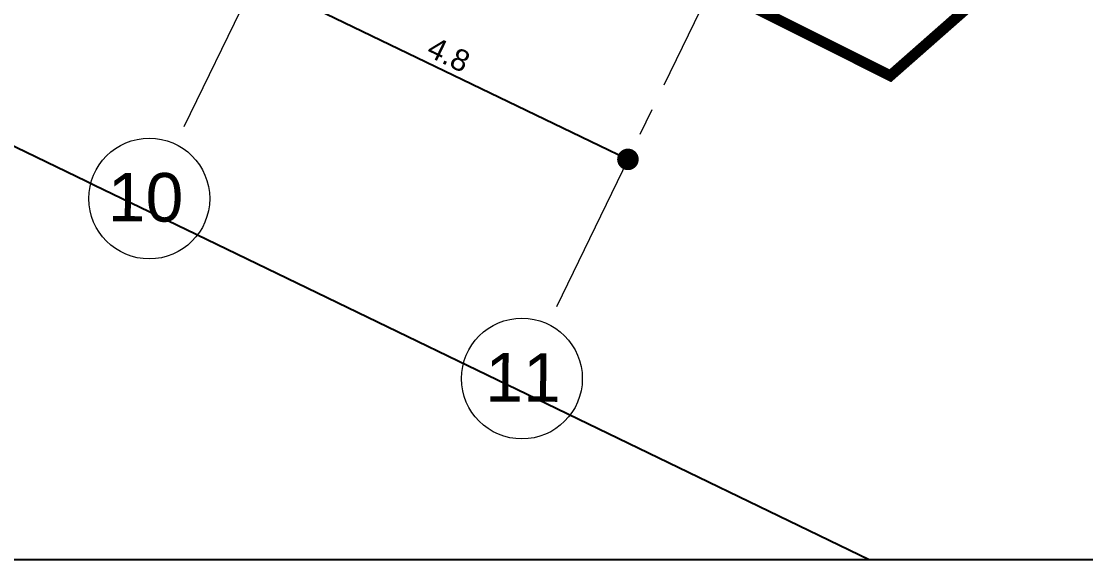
# Model space of a CAD drawing. Header units: metres. Extents: x -466 to 1322, y -1072 to 50.
# Drawn here: x 440.78 to 453.12, y -449.3 to -443.05 of the extents above; entities that cross this region are included whole.
import ezdxf

# ---------------------------------------------------------------- set-up
doc = ezdxf.new("R2010")
doc.units = ezdxf.units.M
doc.set_wipeout_variables(frame=1)
doc.linetypes.add('CENTER2', pattern=[28.575, 19.05, -3.175, 3.175, -3.175])
doc.linetypes.add('OCULTA2', pattern=[0.3, 0.2, -0.1])
for name, color, linetype, lineweight in [('A - TXT 100 -1', 2, 'Continuous', 0), ('A-COTAS', 41, 'Continuous', 0), ('A-EJES', 61, 'CENTER2', 0)]:
    doc.layers.add(name, color=color, linetype=linetype, lineweight=lineweight)
doc.layers.add('AKU_Poligono', color=1, linetype='Continuous')
doc.layers.add('Poligono Fisico', color=3, linetype='Continuous')
doc.layers.add('Hatch escaleras', color=7, linetype='Continuous', lineweight=0, true_color=0x78372d)
doc.styles.get("Standard").update_dxf_attribs({"font": 'arial.ttf'})
doc.styles.add('Style-Arial', font='arial.ttf')
doc.dimstyles.new('ISO-25', dxfattribs={"dimscale": 0.1, "dimtxt": 2.5, "dimasz": 2.5, "dimexe": 1.25, "dimexo": 0.625, "dimtad": 1, "dimdsep": 46, "dimtxsty": 'Standard', "dimblk": 'DOT', "dimcen": 2.5, "dimadec": 0, "dimazin": 0, "dimtfac": 1, "dimtmove": 0, "dimatfit": 3, "dimfxl": 1, "dimarcsym": 0})

# ---------------------------------------------------------------- blocks, each defined once
blk = doc.blocks.new('_Dot')
at = {"color": 0, "linetype": 'ByBlock', "lineweight": -2}
blk.add_line((-0.5, 0), (-1, 0), dxfattribs=at)
at = {"color": 0, "linetype": 'ByBlock', "const_width": 0.5}
blk.add_lwpolyline([(-0.25, 0, 1), (0.25, 0, 1)], format="xyb", close=True, dxfattribs=at)
blk = doc.blocks.new('*D121')
at = {"layer": 'A-COTAS', "color": 0, "lineweight": -2, "transparency": 16777216}
for p, q in [((443.519, -442.508), (443.546, -442.451)), ((443.717, -442.673), (447.588, -444.544)), ((447.838, -444.602), (447.867, -444.541))]:
    blk.add_line(p, q, dxfattribs=at)
at = {"layer": 'Defpoints', "color": 0, "transparency": 16777216}
for p in [(443.491, -442.564), (447.81, -444.658), (447.813, -444.653)]:
    blk.add_point(p, dxfattribs=at)
at = {"layer": 'A-COTAS', "color": 0, "lineweight": -2, "transparency": 16777216, "xscale": 0.25, "yscale": 0.25, "zscale": 0.25}
for p, rotation in [((443.491, -442.564), 154.1983439835458), ((447.813, -444.653), 334.1983439835457)]:
    blk.add_blockref('_Dot', p, dxfattribs=dict(at, rotation=rotation))
at = {"layer": 'A-COTAS', "color": 0, "transparency": 16777216, "insert": (445.735, -443.437), "char_height": 0.25, "attachment_point": 5, "rotation": 334.1983}
blk.add_mtext('4.8', dxfattribs=at)

msp = doc.modelspace()

# ---------------------------------------------------------------- linework, layer by layer
at = {"layer": 'Poligono Fisico', "color": 5, "linetype": 'OCULTA2', "const_width": 0.125}
msp.add_lwpolyline([(450.856, -443.682), (409.06, -422.714), (450.464, -391.853), (465.813, -430.501)], close=True, dxfattribs=at)

# ---------------------------------------------------------------- dimensions: what is measured, and where the dimension line sits
at = {"layer": 'A-COTAS'}
dim = msp.add_linear_dim(base=(447.813, -444.653), p1=(443.491, -442.564), p2=(447.81, -444.658), angle=334.1983, dimstyle='ISO-25', override={"dimtmove": 1}, dxfattribs=at)
dim.commit()
dim.dimension.update_dxf_attribs({"geometry": '*D121', "text_midpoint": (445.735, -443.437)})

# ---------------------------------------------------------------- wipeouts: each hides what was drawn before it
for points in [[(442.899, -445.401), (442.916, -445.36), (442.93, -445.319), (442.942, -445.276), (442.951, -445.233), (442.958, -445.189), (442.961, -445.146), (442.962, -445.102), (442.961, -445.058), (442.956, -445.014), (442.949, -444.97), (442.939, -444.927), (442.926, -444.885), (442.911, -444.844), (442.893, -444.804), (442.872, -444.765), (442.85, -444.727), (442.824, -444.691), (442.797, -444.656), (442.768, -444.623), (442.736, -444.593), (442.703, -444.564), (442.668, -444.537), (442.631, -444.513), (442.593, -444.491), (442.554, -444.471), (442.513, -444.454), (442.471, -444.44), (442.429, -444.428), (442.386, -444.418), (442.342, -444.412), (442.298, -444.408), (442.254, -444.407), (442.21, -444.409), (442.167, -444.414), (442.123, -444.421), (442.08, -444.431), (442.038, -444.444), (441.997, -444.459), (441.957, -444.477), (441.918, -444.497), (441.88, -444.52), (441.844, -444.545), (441.809, -444.573), (441.776, -444.602), (441.746, -444.633), (441.717, -444.667), (441.69, -444.702), (441.666, -444.739), (441.644, -444.777), (441.624, -444.816), (441.607, -444.857), (441.592, -444.898), (441.581, -444.941), (441.571, -444.984), (441.565, -445.027), (441.561, -445.071), (441.56, -445.115), (441.562, -445.159), (441.567, -445.203), (441.574, -445.247), (441.584, -445.289), (441.597, -445.332), (441.612, -445.373), (441.63, -445.413), (441.65, -445.452), (441.673, -445.49), (441.698, -445.526), (441.725, -445.561), (441.755, -445.593), (441.786, -445.624), (441.82, -445.653), (441.855, -445.68), (441.891, -445.704), (441.93, -445.726), (441.969, -445.746), (442.01, -445.763), (442.051, -445.777), (442.094, -445.789), (442.137, -445.798), (442.18, -445.805), (442.224, -445.809), (442.268, -445.81), (442.312, -445.808), (442.356, -445.803), (442.399, -445.796), (442.442, -445.786), (442.484, -445.773), (442.526, -445.758), (442.566, -445.74), (442.605, -445.72), (442.643, -445.697), (442.679, -445.672), (442.714, -445.644), (442.746, -445.615), (442.777, -445.583), (442.806, -445.55), (442.833, -445.515), (442.857, -445.478), (442.879, -445.44)], [(447.22, -447.49), (447.237, -447.449), (447.252, -447.408), (447.264, -447.365), (447.273, -447.322), (447.279, -447.279), (447.283, -447.235), (447.284, -447.191), (447.282, -447.147), (447.277, -447.103), (447.27, -447.06), (447.26, -447.017), (447.247, -446.974), (447.232, -446.933), (447.214, -446.893), (447.194, -446.854), (447.171, -446.816), (447.146, -446.78), (447.119, -446.745), (447.089, -446.713), (447.058, -446.682), (447.024, -446.653), (446.989, -446.626), (446.953, -446.602), (446.915, -446.58), (446.875, -446.56), (446.834, -446.543), (446.793, -446.529), (446.75, -446.517), (446.707, -446.508), (446.664, -446.501), (446.62, -446.498), (446.576, -446.497), (446.532, -446.498), (446.488, -446.503), (446.445, -446.51), (446.402, -446.52), (446.36, -446.533), (446.318, -446.548), (446.278, -446.566), (446.239, -446.587), (446.201, -446.609), (446.165, -446.634), (446.131, -446.662), (446.098, -446.691), (446.067, -446.723), (446.038, -446.756), (446.012, -446.791), (445.987, -446.828), (445.965, -446.866), (445.945, -446.905), (445.928, -446.946), (445.914, -446.988), (445.902, -447.03), (445.893, -447.073), (445.886, -447.117), (445.883, -447.16), (445.882, -447.205), (445.883, -447.249), (445.888, -447.292), (445.895, -447.336), (445.905, -447.379), (445.918, -447.421), (445.933, -447.462), (445.951, -447.502), (445.972, -447.541), (445.994, -447.579), (446.02, -447.615), (446.047, -447.65), (446.076, -447.683), (446.108, -447.713), (446.141, -447.742), (446.176, -447.769), (446.213, -447.793), (446.251, -447.815), (446.29, -447.835), (446.331, -447.852), (446.373, -447.867), (446.415, -447.878), (446.458, -447.888), (446.502, -447.894), (446.546, -447.898), (446.59, -447.899), (446.634, -447.897), (446.677, -447.892), (446.721, -447.885), (446.764, -447.875), (446.806, -447.862), (446.847, -447.847), (446.888, -447.829), (446.927, -447.809), (446.964, -447.786), (447, -447.761), (447.035, -447.734), (447.068, -447.704), (447.099, -447.673), (447.127, -447.639), (447.154, -447.604), (447.178, -447.568), (447.2, -447.529)]]:
    msp.add_wipeout(points).dxf.layer = 'Hatch escaleras'

# ---------------------------------------------------------------- next in the draw order: linework, layer by layer
msp.add_lwpolyline([(396.914, -387.031), (488.557, -387.031), (488.557, -449.301), (396.914, -449.301)], close=True)
at = {"layer": 'A - TXT 100 -1'}
for centre in [(442.261, -445.108), (446.583, -447.198)]:
    msp.add_circle(centre, 0.701, dxfattribs=at)
at = {"layer": 'A-EJES', "ltscale": 0.1}
for p, q in [((448.468, -432.27), (442.577, -444.455)), ((452.789, -434.359), (446.899, -446.544))]:
    msp.add_line(p, q, dxfattribs=at)
at = {"layer": 'AKU_Poligono'}
msp.add_lwpolyline([(450.612, -449.301), (277.909, -365.807)], dxfattribs=at)

# ---------------------------------------------------------------- next in the draw order: texts
at = {"layer": 'A - TXT 100 -1', "style": 'Style-Arial'}
for s, p in [('10', (441.779, -445.372)), ('11', (446.158, -447.464))]:
    msp.add_text(s, height=0.5637, rotation=359.7227, dxfattribs=at).set_placement(p)

doc.saveas('drawing.dxf')
